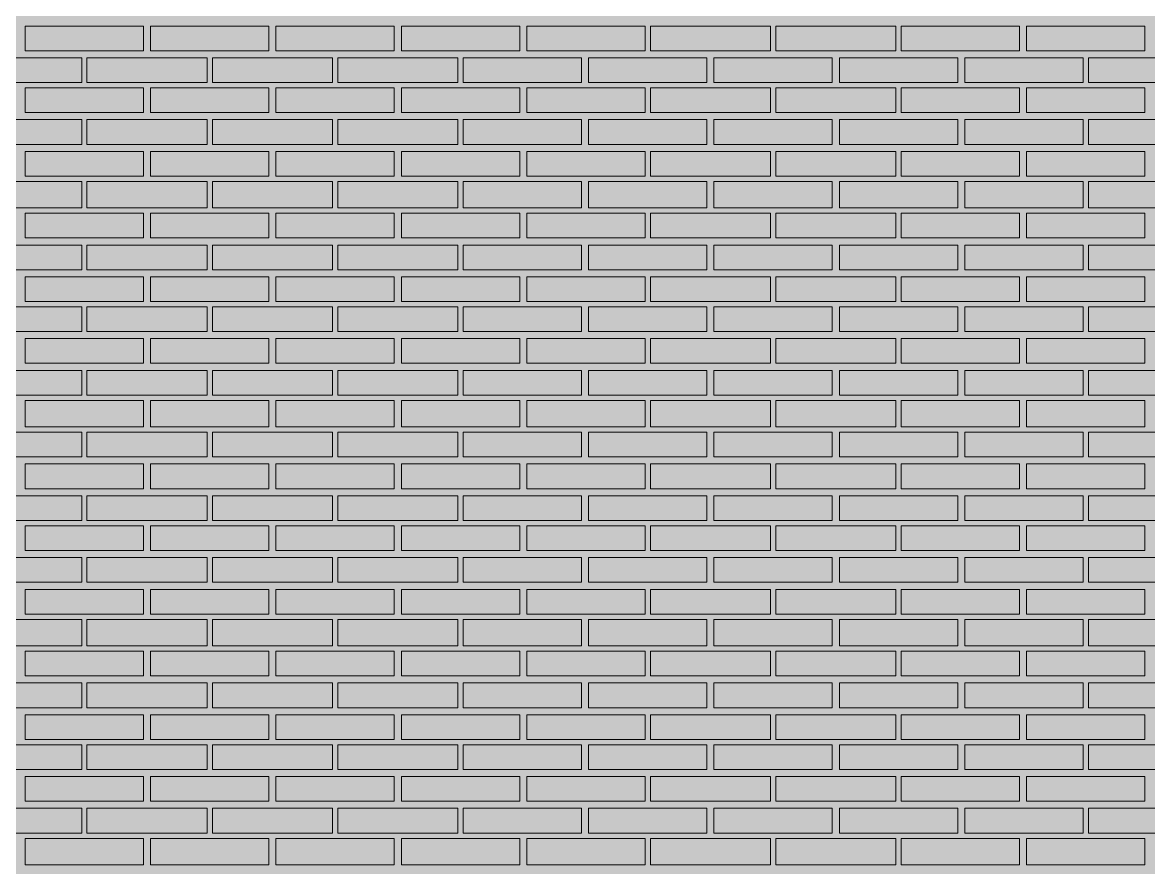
# Model space of a CAD drawing. Header units: millimetres. Extents: x -28928 to 100580, y -22867 to 36490.
# Drawn here: x 66605 to 69302, y 20492 to 22516 of the extents above; entities that cross this region are included whole.
import ezdxf

# ---------------------------------------------------------------- set-up
doc = ezdxf.new("R2010")
doc.units = ezdxf.units.MM
doc.layers.add('PDF _Геометрия', color=7, linetype='Continuous', true_color=0x8f8e8d)
doc.layers.add('PDF _Сплошная заливка', color=7, linetype='Continuous', true_color=0xffffff)

msp = doc.modelspace()

# ---------------------------------------------------------------- hatches: boundary and pattern name
at = {"layer": 'PDF _Сплошная заливка', "true_color": 0xdcd6cf, "transparency": 33554559}
msp.add_hatch(color=254, dxfattribs=at).paths.add_polyline_path([(64868.4, 16343.4), (64868.4, 19592.6), (66268.7, 19592.6), (66268.7, 16343.4), (82239.9, 16343.4), (82239.9, 30089.1), (52662.6, 30089.1), (52662.6, 16343.4), (62173.4, 16343.4), (62173.4, 19592.6), (64271.8, 19592.6), (64271.8, 16343.4)])

# ---------------------------------------------------------------- linework, layer by layer
at = {"layer": 'PDF _Геометрия', "lineweight": 9}
for points in [[(66894.9, 22448.4), (66755.3, 22448.4), (66611.4, 22448.4), (66611.4, 22507.6), (66755.3, 22507.6), (66894.9, 22507.6)], [(67195.3, 22448.4), (67055.7, 22448.4), (66911.8, 22448.4), (66911.8, 22507.6), (67055.7, 22507.6), (67195.3, 22507.6)], [(67495.7, 22448.4), (67351.8, 22448.4), (67212.2, 22448.4), (67212.2, 22507.6), (67351.8, 22507.6), (67495.7, 22507.6)], [(67796.1, 22448.4), (67652.2, 22448.4), (67512.6, 22448.4), (67512.6, 22507.6), (67652.2, 22507.6), (67796.1, 22507.6)], [(68096.4, 22448.4), (67952.6, 22448.4), (67813, 22448.4), (67813, 22507.6), (67952.6, 22507.6), (68096.4, 22507.6)], [(68396.8, 22448.4), (68253, 22448.4), (68109.1, 22448.4), (68109.1, 22507.6), (68253, 22507.6), (68396.8, 22507.6)], [(68697.2, 22448.4), (68553.4, 22448.4), (68409.5, 22448.4), (68409.5, 22507.6), (68553.4, 22507.6), (68697.2, 22507.6)], [(68993.4, 22448.4), (68853.7, 22448.4), (68709.9, 22448.4), (68709.9, 22507.6), (68853.7, 22507.6), (68993.4, 22507.6)], [(69293.7, 22448.4), (69154.1, 22448.4), (69010.3, 22448.4), (69010.3, 22507.6), (69154.1, 22507.6), (69293.7, 22507.6)], [(66746.8, 22431.4), (66746.8, 22372.2), (66463.4, 22372.2), (66463.4, 22431.4)], [(67047.2, 22431.4), (67047.2, 22372.2), (66759.5, 22372.2), (66759.5, 22431.4)], [(67347.6, 22431.4), (67347.6, 22372.2), (67059.9, 22372.2), (67059.9, 22431.4)], [(67648, 22431.4), (67648, 22372.2), (67360.3, 22372.2), (67360.3, 22431.4)], [(67944.1, 22431.4), (67944.1, 22372.2), (67660.7, 22372.2), (67660.7, 22431.4)], [(68244.5, 22431.4), (68244.5, 22372.2), (67961.1, 22372.2), (67961.1, 22431.4)], [(68544.9, 22431.4), (68544.9, 22372.2), (68261.4, 22372.2), (68261.4, 22431.4)], [(68845.3, 22431.4), (68845.3, 22372.2), (68561.8, 22372.2), (68561.8, 22431.4)], [(69145.7, 22431.4), (69145.7, 22372.2), (68862.2, 22372.2), (68862.2, 22431.4)], [(69446.1, 22431.4), (69446.1, 22372.2), (69158.4, 22372.2), (69158.4, 22431.4)], [(66894.9, 22300.3), (66755.3, 22300.3), (66611.4, 22300.3), (66611.4, 22359.5), (66755.3, 22359.5), (66894.9, 22359.5)], [(67195.3, 22300.3), (67055.7, 22300.3), (66911.8, 22300.3), (66911.8, 22359.5), (67055.7, 22359.5), (67195.3, 22359.5)], [(67495.7, 22300.3), (67351.8, 22300.3), (67212.2, 22300.3), (67212.2, 22359.5), (67351.8, 22359.5), (67495.7, 22359.5)], [(67796.1, 22300.3), (67652.2, 22300.3), (67512.6, 22300.3), (67512.6, 22359.5), (67652.2, 22359.5), (67796.1, 22359.5)], [(68096.4, 22300.3), (67952.6, 22300.3), (67813, 22300.3), (67813, 22359.5), (67952.6, 22359.5), (68096.4, 22359.5)], [(68396.8, 22300.3), (68253, 22300.3), (68109.1, 22300.3), (68109.1, 22359.5), (68253, 22359.5), (68396.8, 22359.5)], [(68697.2, 22300.3), (68553.4, 22300.3), (68409.5, 22300.3), (68409.5, 22359.5), (68553.4, 22359.5), (68697.2, 22359.5)], [(68993.4, 22300.3), (68853.7, 22300.3), (68709.9, 22300.3), (68709.9, 22359.5), (68853.7, 22359.5), (68993.4, 22359.5)], [(69293.7, 22300.3), (69154.1, 22300.3), (69010.3, 22300.3), (69010.3, 22359.5), (69154.1, 22359.5), (69293.7, 22359.5)], [(66746.8, 22283.4), (66746.8, 22224.1), (66463.4, 22224.1), (66463.4, 22283.4)], [(67047.2, 22283.4), (67047.2, 22224.1), (66759.5, 22224.1), (66759.5, 22283.4)], [(67347.6, 22283.4), (67347.6, 22224.1), (67059.9, 22224.1), (67059.9, 22283.4)], [(67648, 22283.4), (67648, 22224.1), (67360.3, 22224.1), (67360.3, 22283.4)], [(67944.1, 22283.4), (67944.1, 22224.1), (67660.7, 22224.1), (67660.7, 22283.4)], [(68244.5, 22283.4), (68244.5, 22224.1), (67961.1, 22224.1), (67961.1, 22283.4)], [(68544.9, 22283.4), (68544.9, 22224.1), (68261.4, 22224.1), (68261.4, 22283.4)], [(68845.3, 22283.4), (68845.3, 22224.1), (68561.8, 22224.1), (68561.8, 22283.4)], [(69145.7, 22283.4), (69145.7, 22224.1), (68862.2, 22224.1), (68862.2, 22283.4)], [(69446.1, 22283.4), (69446.1, 22224.1), (69158.4, 22224.1), (69158.4, 22283.4)], [(66894.9, 22148), (66755.3, 22148), (66611.4, 22148), (66611.4, 22207.2), (66755.3, 22207.2), (66894.9, 22207.2)], [(67195.3, 22148), (67055.7, 22148), (66911.8, 22148), (66911.8, 22207.2), (67055.7, 22207.2), (67195.3, 22207.2)], [(67495.7, 22148), (67351.8, 22148), (67212.2, 22148), (67212.2, 22207.2), (67351.8, 22207.2), (67495.7, 22207.2)], [(67796.1, 22148), (67652.2, 22148), (67512.6, 22148), (67512.6, 22207.2), (67652.2, 22207.2), (67796.1, 22207.2)], [(68096.4, 22148), (67952.6, 22148), (67813, 22148), (67813, 22207.2), (67952.6, 22207.2), (68096.4, 22207.2)], [(68396.8, 22148), (68253, 22148), (68109.1, 22148), (68109.1, 22207.2), (68253, 22207.2), (68396.8, 22207.2)], [(68697.2, 22148), (68553.4, 22148), (68409.5, 22148), (68409.5, 22207.2), (68553.4, 22207.2), (68697.2, 22207.2)], [(68993.4, 22148), (68853.7, 22148), (68709.9, 22148), (68709.9, 22207.2), (68853.7, 22207.2), (68993.4, 22207.2)], [(69293.7, 22148), (69154.1, 22148), (69010.3, 22148), (69010.3, 22207.2), (69154.1, 22207.2), (69293.7, 22207.2)], [(66746.8, 22135.3), (66746.8, 22071.8), (66463.4, 22071.8), (66463.4, 22135.3)], [(67047.2, 22135.3), (67047.2, 22071.8), (66759.5, 22071.8), (66759.5, 22135.3)], [(67347.6, 22135.3), (67347.6, 22071.8), (67059.9, 22071.8), (67059.9, 22135.3)], [(67648, 22135.3), (67648, 22071.8), (67360.3, 22071.8), (67360.3, 22135.3)], [(67944.1, 22135.3), (67944.1, 22071.8), (67660.7, 22071.8), (67660.7, 22135.3)], [(68244.5, 22135.3), (68244.5, 22071.8), (67961.1, 22071.8), (67961.1, 22135.3)], [(68544.9, 22135.3), (68544.9, 22071.8), (68261.4, 22071.8), (68261.4, 22135.3)], [(68845.3, 22135.3), (68845.3, 22071.8), (68561.8, 22071.8), (68561.8, 22135.3)], [(69145.7, 22135.3), (69145.7, 22071.8), (68862.2, 22071.8), (68862.2, 22135.3)], [(69446.1, 22135.3), (69446.1, 22071.8), (69158.4, 22071.8), (69158.4, 22135.3)], [(66894.9, 21999.9), (66755.3, 21999.9), (66611.4, 21999.9), (66611.4, 22059.1), (66755.3, 22059.1), (66894.9, 22059.1)], [(67195.3, 21999.9), (67055.7, 21999.9), (66911.8, 21999.9), (66911.8, 22059.1), (67055.7, 22059.1), (67195.3, 22059.1)], [(67495.7, 21999.9), (67351.8, 21999.9), (67212.2, 21999.9), (67212.2, 22059.1), (67351.8, 22059.1), (67495.7, 22059.1)], [(67796.1, 21999.9), (67652.2, 21999.9), (67512.6, 21999.9), (67512.6, 22059.1), (67652.2, 22059.1), (67796.1, 22059.1)], [(68096.4, 21999.9), (67952.6, 21999.9), (67813, 21999.9), (67813, 22059.1), (67952.6, 22059.1), (68096.4, 22059.1)], [(68396.8, 21999.9), (68253, 21999.9), (68109.1, 21999.9), (68109.1, 22059.1), (68253, 22059.1), (68396.8, 22059.1)], [(68697.2, 21999.9), (68553.4, 21999.9), (68409.5, 21999.9), (68409.5, 22059.1), (68553.4, 22059.1), (68697.2, 22059.1)], [(68993.4, 21999.9), (68853.7, 21999.9), (68709.9, 21999.9), (68709.9, 22059.1), (68853.7, 22059.1), (68993.4, 22059.1)], [(69293.7, 21999.9), (69154.1, 21999.9), (69010.3, 21999.9), (69010.3, 22059.1), (69154.1, 22059.1), (69293.7, 22059.1)], [(66746.8, 21983), (66746.8, 21923.7), (66463.4, 21923.7), (66463.4, 21983)], [(67047.2, 21983), (67047.2, 21923.7), (66759.5, 21923.7), (66759.5, 21983)], [(67347.6, 21983), (67347.6, 21923.7), (67059.9, 21923.7), (67059.9, 21983)], [(67648, 21983), (67648, 21923.7), (67360.3, 21923.7), (67360.3, 21983)], [(67944.1, 21983), (67944.1, 21923.7), (67660.7, 21923.7), (67660.7, 21983)], [(68244.5, 21983), (68244.5, 21923.7), (67961.1, 21923.7), (67961.1, 21983)], [(68544.9, 21983), (68544.9, 21923.7), (68261.4, 21923.7), (68261.4, 21983)], [(68845.3, 21983), (68845.3, 21923.7), (68561.8, 21923.7), (68561.8, 21983)], [(69145.7, 21983), (69145.7, 21923.7), (68862.2, 21923.7), (68862.2, 21983)], [(69446.1, 21983), (69446.1, 21923.7), (69158.4, 21923.7), (69158.4, 21983)], [(66894.9, 21847.6), (66755.3, 21847.6), (66611.4, 21847.6), (66611.4, 21906.8), (66755.3, 21906.8), (66894.9, 21906.8)], [(67195.3, 21847.6), (67055.7, 21847.6), (66911.8, 21847.6), (66911.8, 21906.8), (67055.7, 21906.8), (67195.3, 21906.8)], [(67495.7, 21847.6), (67351.8, 21847.6), (67212.2, 21847.6), (67212.2, 21906.8), (67351.8, 21906.8), (67495.7, 21906.8)], [(67796.1, 21847.6), (67652.2, 21847.6), (67512.6, 21847.6), (67512.6, 21906.8), (67652.2, 21906.8), (67796.1, 21906.8)], [(68096.4, 21847.6), (67952.6, 21847.6), (67813, 21847.6), (67813, 21906.8), (67952.6, 21906.8), (68096.4, 21906.8)], [(68396.8, 21847.6), (68253, 21847.6), (68109.1, 21847.6), (68109.1, 21906.8), (68253, 21906.8), (68396.8, 21906.8)], [(68697.2, 21847.6), (68553.4, 21847.6), (68409.5, 21847.6), (68409.5, 21906.8), (68553.4, 21906.8), (68697.2, 21906.8)], [(68993.4, 21847.6), (68853.7, 21847.6), (68709.9, 21847.6), (68709.9, 21906.8), (68853.7, 21906.8), (68993.4, 21906.8)], [(69293.7, 21847.6), (69154.1, 21847.6), (69010.3, 21847.6), (69010.3, 21906.8), (69154.1, 21906.8), (69293.7, 21906.8)], [(66746.8, 21834.9), (66746.8, 21775.7), (66463.4, 21775.7), (66463.4, 21834.9)], [(67047.2, 21834.9), (67047.2, 21775.7), (66759.5, 21775.7), (66759.5, 21834.9)], [(67347.6, 21834.9), (67347.6, 21775.7), (67059.9, 21775.7), (67059.9, 21834.9)], [(67648, 21834.9), (67648, 21775.7), (67360.3, 21775.7), (67360.3, 21834.9)], [(67944.1, 21834.9), (67944.1, 21775.7), (67660.7, 21775.7), (67660.7, 21834.9)], [(68244.5, 21834.9), (68244.5, 21775.7), (67961.1, 21775.7), (67961.1, 21834.9)], [(68544.9, 21834.9), (68544.9, 21775.7), (68261.4, 21775.7), (68261.4, 21834.9)], [(68845.3, 21834.9), (68845.3, 21775.7), (68561.8, 21775.7), (68561.8, 21834.9)], [(69145.7, 21834.9), (69145.7, 21775.7), (68862.2, 21775.7), (68862.2, 21834.9)], [(69446.1, 21834.9), (69446.1, 21775.7), (69158.4, 21775.7), (69158.4, 21834.9)], [(66894.9, 21699.5), (66755.3, 21699.5), (66611.4, 21699.5), (66611.4, 21758.7), (66755.3, 21758.7), (66894.9, 21758.7)], [(67195.3, 21699.5), (67055.7, 21699.5), (66911.8, 21699.5), (66911.8, 21758.7), (67055.7, 21758.7), (67195.3, 21758.7)], [(67495.7, 21699.5), (67351.8, 21699.5), (67212.2, 21699.5), (67212.2, 21758.7), (67351.8, 21758.7), (67495.7, 21758.7)], [(67796.1, 21699.5), (67652.2, 21699.5), (67512.6, 21699.5), (67512.6, 21758.7), (67652.2, 21758.7), (67796.1, 21758.7)], [(68096.4, 21699.5), (67952.6, 21699.5), (67813, 21699.5), (67813, 21758.7), (67952.6, 21758.7), (68096.4, 21758.7)], [(68396.8, 21699.5), (68253, 21699.5), (68109.1, 21699.5), (68109.1, 21758.7), (68253, 21758.7), (68396.8, 21758.7)], [(68697.2, 21699.5), (68553.4, 21699.5), (68409.5, 21699.5), (68409.5, 21758.7), (68553.4, 21758.7), (68697.2, 21758.7)], [(68993.4, 21699.5), (68853.7, 21699.5), (68709.9, 21699.5), (68709.9, 21758.7), (68853.7, 21758.7), (68993.4, 21758.7)], [(69293.7, 21699.5), (69154.1, 21699.5), (69010.3, 21699.5), (69010.3, 21758.7), (69154.1, 21758.7), (69293.7, 21758.7)], [(66746.8, 21682.6), (66746.8, 21623.4), (66463.4, 21623.4), (66463.4, 21682.6)], [(67047.2, 21682.6), (67047.2, 21623.4), (66759.5, 21623.4), (66759.5, 21682.6)], [(67347.6, 21682.6), (67347.6, 21623.4), (67059.9, 21623.4), (67059.9, 21682.6)], [(67648, 21682.6), (67648, 21623.4), (67360.3, 21623.4), (67360.3, 21682.6)], [(67944.1, 21682.6), (67944.1, 21623.4), (67660.7, 21623.4), (67660.7, 21682.6)], [(68244.5, 21682.6), (68244.5, 21623.4), (67961.1, 21623.4), (67961.1, 21682.6)], [(68544.9, 21682.6), (68544.9, 21623.4), (68261.4, 21623.4), (68261.4, 21682.6)], [(68845.3, 21682.6), (68845.3, 21623.4), (68561.8, 21623.4), (68561.8, 21682.6)], [(69145.7, 21682.6), (69145.7, 21623.4), (68862.2, 21623.4), (68862.2, 21682.6)], [(69446.1, 21682.6), (69446.1, 21623.4), (69158.4, 21623.4), (69158.4, 21682.6)], [(66894.9, 21547.2), (66755.3, 21547.2), (66611.4, 21547.2), (66611.4, 21610.7), (66755.3, 21610.7), (66894.9, 21610.7)], [(67195.3, 21547.2), (67055.7, 21547.2), (66911.8, 21547.2), (66911.8, 21610.7), (67055.7, 21610.7), (67195.3, 21610.7)], [(67495.7, 21547.2), (67351.8, 21547.2), (67212.2, 21547.2), (67212.2, 21610.7), (67351.8, 21610.7), (67495.7, 21610.7)], [(67796.1, 21547.2), (67652.2, 21547.2), (67512.6, 21547.2), (67512.6, 21610.7), (67652.2, 21610.7), (67796.1, 21610.7)], [(68096.4, 21547.2), (67952.6, 21547.2), (67813, 21547.2), (67813, 21610.7), (67952.6, 21610.7), (68096.4, 21610.7)], [(68396.8, 21547.2), (68253, 21547.2), (68109.1, 21547.2), (68109.1, 21610.7), (68253, 21610.7), (68396.8, 21610.7)], [(68697.2, 21547.2), (68553.4, 21547.2), (68409.5, 21547.2), (68409.5, 21610.7), (68553.4, 21610.7), (68697.2, 21610.7)], [(68993.4, 21547.2), (68853.7, 21547.2), (68709.9, 21547.2), (68709.9, 21610.7), (68853.7, 21610.7), (68993.4, 21610.7)], [(69293.7, 21547.2), (69154.1, 21547.2), (69010.3, 21547.2), (69010.3, 21610.7), (69154.1, 21610.7), (69293.7, 21610.7)], [(66746.8, 21534.5), (66746.8, 21475.3), (66463.4, 21475.3), (66463.4, 21534.5)], [(67047.2, 21534.5), (67047.2, 21475.3), (66759.5, 21475.3), (66759.5, 21534.5)], [(67347.6, 21534.5), (67347.6, 21475.3), (67059.9, 21475.3), (67059.9, 21534.5)], [(67648, 21534.5), (67648, 21475.3), (67360.3, 21475.3), (67360.3, 21534.5)], [(67944.1, 21534.5), (67944.1, 21475.3), (67660.7, 21475.3), (67660.7, 21534.5)], [(68244.5, 21534.5), (68244.5, 21475.3), (67961.1, 21475.3), (67961.1, 21534.5)], [(68544.9, 21534.5), (68544.9, 21475.3), (68261.4, 21475.3), (68261.4, 21534.5)], [(68845.3, 21534.5), (68845.3, 21475.3), (68561.8, 21475.3), (68561.8, 21534.5)], [(69145.7, 21534.5), (69145.7, 21475.3), (68862.2, 21475.3), (68862.2, 21534.5)], [(69446.1, 21534.5), (69446.1, 21475.3), (69158.4, 21475.3), (69158.4, 21534.5)], [(66894.9, 21399.1), (66755.3, 21399.1), (66611.4, 21399.1), (66611.4, 21458.4), (66755.3, 21458.4), (66894.9, 21458.4)], [(67195.3, 21399.1), (67055.7, 21399.1), (66911.8, 21399.1), (66911.8, 21458.4), (67055.7, 21458.4), (67195.3, 21458.4)], [(67495.7, 21399.1), (67351.8, 21399.1), (67212.2, 21399.1), (67212.2, 21458.4), (67351.8, 21458.4), (67495.7, 21458.4)], [(67796.1, 21399.1), (67652.2, 21399.1), (67512.6, 21399.1), (67512.6, 21458.4), (67652.2, 21458.4), (67796.1, 21458.4)], [(68096.4, 21399.1), (67952.6, 21399.1), (67813, 21399.1), (67813, 21458.4), (67952.6, 21458.4), (68096.4, 21458.4)], [(68396.8, 21399.1), (68253, 21399.1), (68109.1, 21399.1), (68109.1, 21458.4), (68253, 21458.4), (68396.8, 21458.4)], [(68697.2, 21399.1), (68553.4, 21399.1), (68409.5, 21399.1), (68409.5, 21458.4), (68553.4, 21458.4), (68697.2, 21458.4)], [(68993.4, 21399.1), (68853.7, 21399.1), (68709.9, 21399.1), (68709.9, 21458.4), (68853.7, 21458.4), (68993.4, 21458.4)], [(69293.7, 21399.1), (69154.1, 21399.1), (69010.3, 21399.1), (69010.3, 21458.4), (69154.1, 21458.4), (69293.7, 21458.4)], [(66746.8, 21382.2), (66746.8, 21323), (66463.4, 21323), (66463.4, 21382.2)], [(67047.2, 21382.2), (67047.2, 21323), (66759.5, 21323), (66759.5, 21382.2)], [(67347.6, 21382.2), (67347.6, 21323), (67059.9, 21323), (67059.9, 21382.2)], [(67648, 21382.2), (67648, 21323), (67360.3, 21323), (67360.3, 21382.2)], [(67944.1, 21382.2), (67944.1, 21323), (67660.7, 21323), (67660.7, 21382.2)], [(68244.5, 21382.2), (68244.5, 21323), (67961.1, 21323), (67961.1, 21382.2)], [(68544.9, 21382.2), (68544.9, 21323), (68261.4, 21323), (68261.4, 21382.2)], [(68845.3, 21382.2), (68845.3, 21323), (68561.8, 21323), (68561.8, 21382.2)], [(69145.7, 21382.2), (69145.7, 21323), (68862.2, 21323), (68862.2, 21382.2)], [(69446.1, 21382.2), (69446.1, 21323), (69158.4, 21323), (69158.4, 21382.2)], [(66894.9, 21251), (66755.3, 21251), (66611.4, 21251), (66611.4, 21310.3), (66755.3, 21310.3), (66894.9, 21310.3)], [(67195.3, 21251), (67055.7, 21251), (66911.8, 21251), (66911.8, 21310.3), (67055.7, 21310.3), (67195.3, 21310.3)], [(67495.7, 21251), (67351.8, 21251), (67212.2, 21251), (67212.2, 21310.3), (67351.8, 21310.3), (67495.7, 21310.3)], [(67796.1, 21251), (67652.2, 21251), (67512.6, 21251), (67512.6, 21310.3), (67652.2, 21310.3), (67796.1, 21310.3)], [(68096.4, 21251), (67952.6, 21251), (67813, 21251), (67813, 21310.3), (67952.6, 21310.3), (68096.4, 21310.3)], [(68396.8, 21251), (68253, 21251), (68109.1, 21251), (68109.1, 21310.3), (68253, 21310.3), (68396.8, 21310.3)], [(68697.2, 21251), (68553.4, 21251), (68409.5, 21251), (68409.5, 21310.3), (68553.4, 21310.3), (68697.2, 21310.3)], [(68993.4, 21251), (68853.7, 21251), (68709.9, 21251), (68709.9, 21310.3), (68853.7, 21310.3), (68993.4, 21310.3)], [(69293.7, 21251), (69154.1, 21251), (69010.3, 21251), (69010.3, 21310.3), (69154.1, 21310.3), (69293.7, 21310.3)], [(66746.8, 21234.1), (66746.8, 21174.9), (66463.4, 21174.9), (66463.4, 21234.1)], [(67047.2, 21234.1), (67047.2, 21174.9), (66759.5, 21174.9), (66759.5, 21234.1)], [(67347.6, 21234.1), (67347.6, 21174.9), (67059.9, 21174.9), (67059.9, 21234.1)], [(67648, 21234.1), (67648, 21174.9), (67360.3, 21174.9), (67360.3, 21234.1)], [(67944.1, 21234.1), (67944.1, 21174.9), (67660.7, 21174.9), (67660.7, 21234.1)], [(68244.5, 21234.1), (68244.5, 21174.9), (67961.1, 21174.9), (67961.1, 21234.1)], [(68544.9, 21234.1), (68544.9, 21174.9), (68261.4, 21174.9), (68261.4, 21234.1)], [(68845.3, 21234.1), (68845.3, 21174.9), (68561.8, 21174.9), (68561.8, 21234.1)], [(69145.7, 21234.1), (69145.7, 21174.9), (68862.2, 21174.9), (68862.2, 21234.1)], [(69446.1, 21234.1), (69446.1, 21174.9), (69158.4, 21174.9), (69158.4, 21234.1)], [(66894.9, 21098.7), (66755.3, 21098.7), (66611.4, 21098.7), (66611.4, 21158), (66755.3, 21158), (66894.9, 21158)], [(67195.3, 21098.7), (67055.7, 21098.7), (66911.8, 21098.7), (66911.8, 21158), (67055.7, 21158), (67195.3, 21158)], [(67495.7, 21098.7), (67351.8, 21098.7), (67212.2, 21098.7), (67212.2, 21158), (67351.8, 21158), (67495.7, 21158)], [(67796.1, 21098.7), (67652.2, 21098.7), (67512.6, 21098.7), (67512.6, 21158), (67652.2, 21158), (67796.1, 21158)], [(68096.4, 21098.7), (67952.6, 21098.7), (67813, 21098.7), (67813, 21158), (67952.6, 21158), (68096.4, 21158)], [(68396.8, 21098.7), (68253, 21098.7), (68109.1, 21098.7), (68109.1, 21158), (68253, 21158), (68396.8, 21158)], [(68697.2, 21098.7), (68553.4, 21098.7), (68409.5, 21098.7), (68409.5, 21158), (68553.4, 21158), (68697.2, 21158)], [(68993.4, 21098.7), (68853.7, 21098.7), (68709.9, 21098.7), (68709.9, 21158), (68853.7, 21158), (68993.4, 21158)], [(69293.7, 21098.7), (69154.1, 21098.7), (69010.3, 21098.7), (69010.3, 21158), (69154.1, 21158), (69293.7, 21158)], [(66746.8, 21086), (66746.8, 21022.6), (66463.4, 21022.6), (66463.4, 21086)], [(67047.2, 21086), (67047.2, 21022.6), (66759.5, 21022.6), (66759.5, 21086)], [(67347.6, 21086), (67347.6, 21022.6), (67059.9, 21022.6), (67059.9, 21086)], [(67648, 21086), (67648, 21022.6), (67360.3, 21022.6), (67360.3, 21086)], [(67944.1, 21086), (67944.1, 21022.6), (67660.7, 21022.6), (67660.7, 21086)], [(68244.5, 21086), (68244.5, 21022.6), (67961.1, 21022.6), (67961.1, 21086)], [(68544.9, 21086), (68544.9, 21022.6), (68261.4, 21022.6), (68261.4, 21086)], [(68845.3, 21086), (68845.3, 21022.6), (68561.8, 21022.6), (68561.8, 21086)], [(69145.7, 21086), (69145.7, 21022.6), (68862.2, 21022.6), (68862.2, 21086)], [(69446.1, 21086), (69446.1, 21022.6), (69158.4, 21022.6), (69158.4, 21086)], [(66894.9, 20950.7), (66755.3, 20950.7), (66611.4, 20950.7), (66611.4, 21009.9), (66755.3, 21009.9), (66894.9, 21009.9)], [(67195.3, 20950.7), (67055.7, 20950.7), (66911.8, 20950.7), (66911.8, 21009.9), (67055.7, 21009.9), (67195.3, 21009.9)], [(67495.7, 20950.7), (67351.8, 20950.7), (67212.2, 20950.7), (67212.2, 21009.9), (67351.8, 21009.9), (67495.7, 21009.9)], [(67796.1, 20950.7), (67652.2, 20950.7), (67512.6, 20950.7), (67512.6, 21009.9), (67652.2, 21009.9), (67796.1, 21009.9)], [(68096.4, 20950.7), (67952.6, 20950.7), (67813, 20950.7), (67813, 21009.9), (67952.6, 21009.9), (68096.4, 21009.9)], [(68396.8, 20950.7), (68253, 20950.7), (68109.1, 20950.7), (68109.1, 21009.9), (68253, 21009.9), (68396.8, 21009.9)], [(68697.2, 20950.7), (68553.4, 20950.7), (68409.5, 20950.7), (68409.5, 21009.9), (68553.4, 21009.9), (68697.2, 21009.9)], [(68993.4, 20950.7), (68853.7, 20950.7), (68709.9, 20950.7), (68709.9, 21009.9), (68853.7, 21009.9), (68993.4, 21009.9)], [(69293.7, 20950.7), (69154.1, 20950.7), (69010.3, 20950.7), (69010.3, 21009.9), (69154.1, 21009.9), (69293.7, 21009.9)], [(66746.8, 20933.7), (66746.8, 20874.5), (66463.4, 20874.5), (66463.4, 20933.7)], [(67047.2, 20933.7), (67047.2, 20874.5), (66759.5, 20874.5), (66759.5, 20933.7)], [(67347.6, 20933.7), (67347.6, 20874.5), (67059.9, 20874.5), (67059.9, 20933.7)], [(67648, 20933.7), (67648, 20874.5), (67360.3, 20874.5), (67360.3, 20933.7)], [(67944.1, 20933.7), (67944.1, 20874.5), (67660.7, 20874.5), (67660.7, 20933.7)], [(68244.5, 20933.7), (68244.5, 20874.5), (67961.1, 20874.5), (67961.1, 20933.7)], [(68544.9, 20933.7), (68544.9, 20874.5), (68261.4, 20874.5), (68261.4, 20933.7)], [(68845.3, 20933.7), (68845.3, 20874.5), (68561.8, 20874.5), (68561.8, 20933.7)], [(69145.7, 20933.7), (69145.7, 20874.5), (68862.2, 20874.5), (68862.2, 20933.7)], [(69446.1, 20933.7), (69446.1, 20874.5), (69158.4, 20874.5), (69158.4, 20933.7)], [(66894.9, 20798.4), (66755.3, 20798.4), (66611.4, 20798.4), (66611.4, 20857.6), (66755.3, 20857.6), (66894.9, 20857.6)], [(67195.3, 20798.4), (67055.7, 20798.4), (66911.8, 20798.4), (66911.8, 20857.6), (67055.7, 20857.6), (67195.3, 20857.6)], [(67495.7, 20798.4), (67351.8, 20798.4), (67212.2, 20798.4), (67212.2, 20857.6), (67351.8, 20857.6), (67495.7, 20857.6)], [(67796.1, 20798.4), (67652.2, 20798.4), (67512.6, 20798.4), (67512.6, 20857.6), (67652.2, 20857.6), (67796.1, 20857.6)], [(68096.4, 20798.4), (67952.6, 20798.4), (67813, 20798.4), (67813, 20857.6), (67952.6, 20857.6), (68096.4, 20857.6)], [(68396.8, 20798.4), (68253, 20798.4), (68109.1, 20798.4), (68109.1, 20857.6), (68253, 20857.6), (68396.8, 20857.6)], [(68697.2, 20798.4), (68553.4, 20798.4), (68409.5, 20798.4), (68409.5, 20857.6), (68553.4, 20857.6), (68697.2, 20857.6)], [(68993.4, 20798.4), (68853.7, 20798.4), (68709.9, 20798.4), (68709.9, 20857.6), (68853.7, 20857.6), (68993.4, 20857.6)], [(69293.7, 20798.4), (69154.1, 20798.4), (69010.3, 20798.4), (69010.3, 20857.6), (69154.1, 20857.6), (69293.7, 20857.6)], [(66746.8, 20785.7), (66746.8, 20726.4), (66463.4, 20726.4), (66463.4, 20785.7)], [(67047.2, 20785.7), (67047.2, 20726.4), (66759.5, 20726.4), (66759.5, 20785.7)], [(67347.6, 20785.7), (67347.6, 20726.4), (67059.9, 20726.4), (67059.9, 20785.7)], [(67648, 20785.7), (67648, 20726.4), (67360.3, 20726.4), (67360.3, 20785.7)], [(67944.1, 20785.7), (67944.1, 20726.4), (67660.7, 20726.4), (67660.7, 20785.7)], [(68244.5, 20785.7), (68244.5, 20726.4), (67961.1, 20726.4), (67961.1, 20785.7)], [(68544.9, 20785.7), (68544.9, 20726.4), (68261.4, 20726.4), (68261.4, 20785.7)], [(68845.3, 20785.7), (68845.3, 20726.4), (68561.8, 20726.4), (68561.8, 20785.7)], [(69145.7, 20785.7), (69145.7, 20726.4), (68862.2, 20726.4), (68862.2, 20785.7)], [(69446.1, 20785.7), (69446.1, 20726.4), (69158.4, 20726.4), (69158.4, 20785.7)], [(66894.9, 20650.3), (66755.3, 20650.3), (66611.4, 20650.3), (66611.4, 20709.5), (66755.3, 20709.5), (66894.9, 20709.5)], [(67195.3, 20650.3), (67055.7, 20650.3), (66911.8, 20650.3), (66911.8, 20709.5), (67055.7, 20709.5), (67195.3, 20709.5)], [(67495.7, 20650.3), (67351.8, 20650.3), (67212.2, 20650.3), (67212.2, 20709.5), (67351.8, 20709.5), (67495.7, 20709.5)], [(67796.1, 20650.3), (67652.2, 20650.3), (67512.6, 20650.3), (67512.6, 20709.5), (67652.2, 20709.5), (67796.1, 20709.5)], [(68096.4, 20650.3), (67952.6, 20650.3), (67813, 20650.3), (67813, 20709.5), (67952.6, 20709.5), (68096.4, 20709.5)], [(68396.8, 20650.3), (68253, 20650.3), (68109.1, 20650.3), (68109.1, 20709.5), (68253, 20709.5), (68396.8, 20709.5)], [(68697.2, 20650.3), (68553.4, 20650.3), (68409.5, 20650.3), (68409.5, 20709.5), (68553.4, 20709.5), (68697.2, 20709.5)], [(68993.4, 20650.3), (68853.7, 20650.3), (68709.9, 20650.3), (68709.9, 20709.5), (68853.7, 20709.5), (68993.4, 20709.5)], [(69293.7, 20650.3), (69154.1, 20650.3), (69010.3, 20650.3), (69010.3, 20709.5), (69154.1, 20709.5), (69293.7, 20709.5)], [(66746.8, 20633.4), (66746.8, 20574.1), (66463.4, 20574.1), (66463.4, 20633.4)], [(67047.2, 20633.4), (67047.2, 20574.1), (66759.5, 20574.1), (66759.5, 20633.4)], [(67347.6, 20633.4), (67347.6, 20574.1), (67059.9, 20574.1), (67059.9, 20633.4)], [(67648, 20633.4), (67648, 20574.1), (67360.3, 20574.1), (67360.3, 20633.4)], [(67944.1, 20633.4), (67944.1, 20574.1), (67660.7, 20574.1), (67660.7, 20633.4)], [(68244.5, 20633.4), (68244.5, 20574.1), (67961.1, 20574.1), (67961.1, 20633.4)], [(68544.9, 20633.4), (68544.9, 20574.1), (68261.4, 20574.1), (68261.4, 20633.4)], [(68845.3, 20633.4), (68845.3, 20574.1), (68561.8, 20574.1), (68561.8, 20633.4)], [(69145.7, 20633.4), (69145.7, 20574.1), (68862.2, 20574.1), (68862.2, 20633.4)], [(69446.1, 20633.4), (69446.1, 20574.1), (69158.4, 20574.1), (69158.4, 20633.4)], [(66894.9, 20498), (66755.3, 20498), (66611.4, 20498), (66611.4, 20561.4), (66755.3, 20561.4), (66894.9, 20561.4)], [(67195.3, 20498), (67055.7, 20498), (66911.8, 20498), (66911.8, 20561.4), (67055.7, 20561.4), (67195.3, 20561.4)], [(67495.7, 20498), (67351.8, 20498), (67212.2, 20498), (67212.2, 20561.4), (67351.8, 20561.4), (67495.7, 20561.4)], [(67796.1, 20498), (67652.2, 20498), (67512.6, 20498), (67512.6, 20561.4), (67652.2, 20561.4), (67796.1, 20561.4)], [(68096.4, 20498), (67952.6, 20498), (67813, 20498), (67813, 20561.4), (67952.6, 20561.4), (68096.4, 20561.4)], [(68396.8, 20498), (68253, 20498), (68109.1, 20498), (68109.1, 20561.4), (68253, 20561.4), (68396.8, 20561.4)], [(68697.2, 20498), (68553.4, 20498), (68409.5, 20498), (68409.5, 20561.4), (68553.4, 20561.4), (68697.2, 20561.4)], [(68993.4, 20498), (68853.7, 20498), (68709.9, 20498), (68709.9, 20561.4), (68853.7, 20561.4), (68993.4, 20561.4)], [(69293.7, 20498), (69154.1, 20498), (69010.3, 20498), (69010.3, 20561.4), (69154.1, 20561.4), (69293.7, 20561.4)]]:
    msp.add_lwpolyline(points, close=True, dxfattribs=at)

doc.saveas('drawing.dxf')
